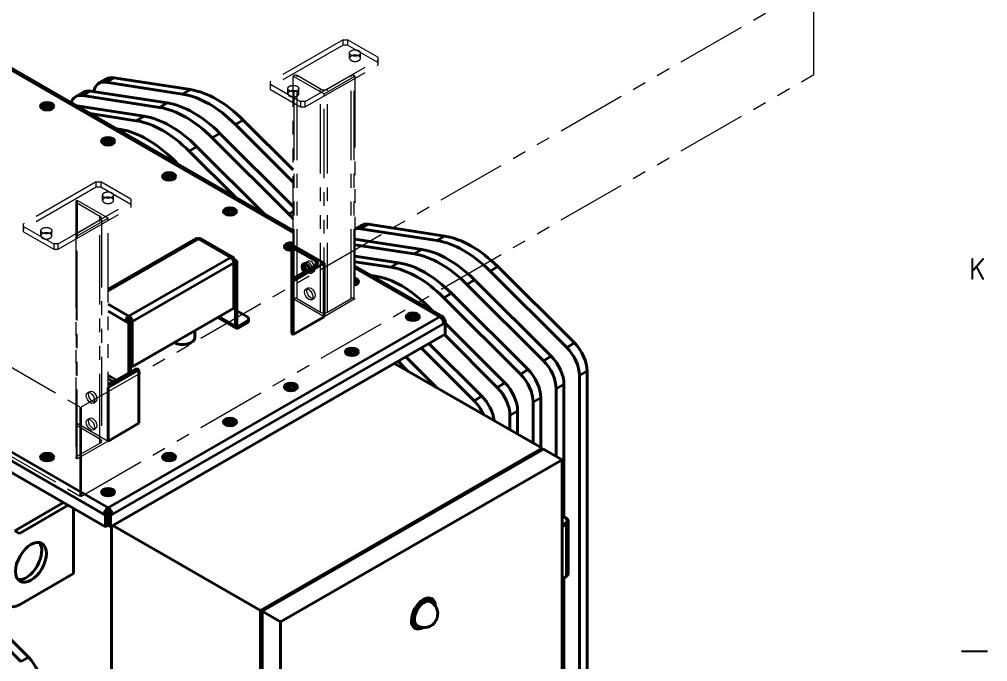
# Model space of a CAD drawing. Header units: millimetres. Extents: x 0 to 5945, y 0 to 4205.
# Drawn here: x 5413.3 to 5857, y 3499.3 to 3793.8 of the extents above; entities that cross this region are included whole.
import ezdxf

# ---------------------------------------------------------------- set-up
doc = ezdxf.new("R2010")
doc.units = ezdxf.units.MM
doc.header["$LTSCALE"] = 5
doc.linetypes.add('PHANTOM', pattern=[63.5, 31.75, -6.35, 6.35, -6.35, 6.35, -6.35])
doc.layers.get('0').update_dxf_attribs({"color": 3, "lineweight": 25})
for name, color, linetype, lineweight in [('가려진 것(ISO)', 2, 'Continuous', 18), ('가시적인 것(ISO)', 3, 'Continuous', 40), ('가시적인 좁은 것(ISO)', 3, 'Continuous', 35), ('경계(ISO)', 7, 'Continuous', 25), ('참조(ISO)', 6, 'Continuous', 35)]:
    doc.layers.add(name, color=color, linetype=linetype, lineweight=lineweight)
doc.styles.add('문자 텍스트_PSTEK_POSCO', font='isocp.shx')

# ---------------------------------------------------------------- blocks, each defined once
blk = doc.blocks.new('경계 Default Border')
at = {"layer": '경계(ISO)'}
blk.add_line((1169, 700.833), (1171.4, 700.833), dxfattribs=at)
at = {"layer": '경계(ISO)', "color": 2, "insert": (1169.719, 734.865), "char_height": 2, "attachment_point": 7, "style": '문자 텍스트_PSTEK_POSCO'}
blk.add_mtext('K', dxfattribs=at)

msp = doc.modelspace()

# ---------------------------------------------------------------- linework, layer by layer
at = {"layer": '가려진 것(ISO)', "color": 6, "linetype": 'Continuous', "lineweight": 18}
for p, q in [((5448.4869, 3716.7663), (5448.4869, 3719.219)), ((5450.6082, 3719.219), (5450.6082, 3716.7663)), ((5450.6082, 3716.7663), (5448.4869, 3716.7663)), ((5538.8198, 3673.8128), (5538.8198, 3690.1006)), ((5544.5185, 3682.2802), (5545.5792, 3682.891)), ((5547.2632, 3677.514), (5548.3239, 3678.1248)), ((5544.5185, 3670.017), (5545.5792, 3670.6278)), ((5538.8198, 3665.5742), (5539.1734, 3665.7778)), ((5552.9619, 3657.4303), (5538.8198, 3665.5742)), ((5540.5876, 3665.7778), (5551.371, 3659.5681)), ((5547.2632, 3665.2508), (5548.3239, 3665.8616)), ((5554.5529, 3659.5681), (5565.3363, 3665.7778)), ((5566.7505, 3665.7778), (5567.1041, 3665.5742)), ((5444.4629, 3622.6181), (5445.5236, 3623.2289)), ((5447.2076, 3617.8519), (5448.2683, 3618.4627)), ((5439.4713, 3608.3632), (5439.8249, 3608.5668)), ((5450.2547, 3601.3391), (5439.4713, 3607.5488)), ((5439.8249, 3608.5668), (5453.967, 3600.4229)), ((5444.4629, 3610.3549), (5445.5236, 3610.9657)), ((5447.2076, 3605.5887), (5448.2683, 3606.1995)), ((5439.4713, 3593.297), (5450.2547, 3599.5067))]:
    msp.add_line(p, q, dxfattribs=at)
for centre, major_axis, ratio, start_param, end_param in [((5546.9515, 3680.5079), (1.3723, -2.3831), 0.57809312, 4.96421607, 10.30346536), ((5545.8909, 3679.8971), (-1.3723, 2.3831), 0.57809312, 1.82262342, 6.67833998), ((5539.8805, 3665.3706), (1, 0), 0.5758617, 0.78539816, 2.35619449), ((5566.0434, 3665.3706), (1, 0), 0.5758617, 0.78539816, 2.35619449), ((5552.9619, 3660.4843), (2.25, 0), 0.5758617, 3.92699082, 5.49778714), ((5440.1784, 3607.956), (-1, 0), 0.5758617, 5.49778714, 7.06858347), ((5448.6637, 3600.4229), (2.25, 0), 0.5758617, 5.49778714, 7.06858347), ((5440.1784, 3592.8898), (-1, 0), 0.5758617, 5.49778714, 6.28318531)]:
    msp.add_ellipse(centre, major_axis=major_axis, ratio=ratio, start_param=start_param, end_param=end_param, dxfattribs=at)
for centre in [(5545.8909, 3667.6339), (5546.9515, 3668.2447), (5445.8353, 3620.235), (5446.8959, 3620.8458), (5445.8353, 3607.9718), (5446.8959, 3608.5826)]:
    msp.add_ellipse(centre, major_axis=(1.3723, -2.3831), ratio=0.57809312, dxfattribs=at)
at = {"layer": '가시적인 것(ISO)'}
for p, q in [((5538.8198, 3696.9549), (5392.7083, 3781.0949)), ((5456.5301, 3766.985), (5491.6551, 3761.5391)), ((5453.3152, 3766.4734), (5449.7797, 3764.4374)), ((5488.1195, 3759.5031), (5452.9945, 3764.9491)), ((5442.7086, 3760.3655), (5439.1731, 3758.3295)), ((5477.5129, 3753.3952), (5442.3879, 3758.8411)), ((5445.9235, 3760.8771), (5481.0485, 3755.4312)), ((5439.5684, 3754.11), (5470.4419, 3749.3232)), ((5466.9063, 3747.2873), (5445.7092, 3750.5737)), ((5538.8198, 3719.1485), (5512.304, 3745.5762)), ((5515.8396, 3747.6122), (5538.8198, 3724.7082)), ((5457.9908, 3743.5013), (5459.8353, 3743.2153)), ((5505.233, 3741.5043), (5538.8198, 3708.0289)), ((5536.8224, 3704.4599), (5501.6974, 3739.4683)), ((5512.2879, 3712.2336), (5491.0908, 3733.3603)), ((5494.6264, 3735.3963), (5525.4998, 3704.6254)), ((5484.0197, 3729.2884), (5485.8643, 3727.45)), ((5187.837, 3713.7434), (5452.8106, 3561.1552)), ((5569.9879, 3699.2861), (5567.1041, 3697.6255)), ((5604.7922, 3692.3158), (5569.6672, 3697.7618)), ((5573.2027, 3699.7977), (5608.3277, 3694.3518)), ((5494.3347, 3693.2842), (5453.967, 3670.038)), ((5511.1801, 3684.7331), (5496.3308, 3693.2842)), ((5567.1041, 3692.9909), (5597.7211, 3688.2439)), ((5538.1734, 3674.4236), (5538.1734, 3689.4898)), ((5538.8198, 3690.1006), (5538.4663, 3689.897)), ((5538.4663, 3689.0826), (5549.2496, 3682.8729)), ((5552.9619, 3681.9567), (5538.8198, 3690.1006)), ((5594.1856, 3686.2079), (5567.1041, 3690.4067)), ((5511.1839, 3683.5769), (5511.5962, 3683.8143)), ((5512.3033, 3682.5928), (5511.4083, 3683.1082)), ((5511.5962, 3683.8143), (5513.0104, 3683)), ((5513.0104, 3683), (5512.3033, 3682.5928)), ((5513.0104, 3653.5683), (5513.0104, 3683)), ((5567.1041, 3685.2384), (5587.1145, 3682.1359)), ((5583.579, 3680.1), (5567.1041, 3682.6543)), ((5511.5962, 3682.1856), (5511.5962, 3661.3381)), ((5512.3033, 3653.1611), (5512.3033, 3682.5928)), ((5549.2496, 3681.0405), (5538.4663, 3674.8308)), ((5538.8198, 3673.8128), (5552.9619, 3681.9567)), ((5552.9619, 3657.4303), (5552.9619, 3681.9567)), ((5607.2425, 3657.5529), (5567.1041, 3680.6671)), ((5664.1016, 3643.3806), (5628.9766, 3678.3889)), ((5632.5122, 3680.4249), (5667.6372, 3645.4165)), ((5538.1734, 3649.8972), (5538.1734, 3674.4236)), ((5538.4663, 3674.0164), (5538.8198, 3673.8128)), ((5538.8198, 3649.2864), (5538.8198, 3673.8128)), ((5574.6634, 3676.314), (5576.5079, 3676.028)), ((5621.9056, 3674.317), (5657.0306, 3639.3086)), ((5653.495, 3637.2726), (5618.37, 3672.281)), ((5642.8884, 3631.1647), (5607.7634, 3666.173)), ((5611.299, 3668.209), (5646.424, 3633.2007)), ((5511.5962, 3661.3381), (5464.9272, 3634.4632)), ((5600.6924, 3662.1011), (5602.5369, 3660.2627)), ((5463.7433, 3656.7653), (5462.9587, 3656.3135)), ((5463.5129, 3656.9426), (5463.5129, 3657.7601)), ((5504.2603, 3657.1136), (5512.7195, 3652.2423)), ((5518.3137, 3657.0263), (5513.0104, 3660.0802)), ((5518.3137, 3657.0263), (5518.3137, 3655.8047)), ((5552.9619, 3657.4303), (5538.8198, 3649.2864)), ((5607.7627, 3656.4044), (5607.2474, 3656.1077)), ((5607.514, 3655.557), (5608.3741, 3656.0523)), ((5607.7627, 3656.4044), (5608.3741, 3656.0523)), ((5608.3741, 3656.0523), (5608.3741, 3654.7205)), ((5462.8058, 3655.7178), (5462.0987, 3655.3106)), ((5463.5129, 3654.4963), (5462.0987, 3655.3106)), ((5462.8058, 3655.7178), (5464.22, 3654.9034)), ((5464.22, 3654.9034), (5463.5129, 3654.4963)), ((5463.5129, 3654.4963), (5463.5129, 3631.668)), ((5464.22, 3654.9034), (5464.22, 3655.7178)), ((5464.22, 3632.0752), (5464.22, 3654.9034)), ((5464.9272, 3634.4632), (5464.9272, 3655.3106)), ((5518.3137, 3655.8047), (5513.7175, 3653.1579)), ((5513.7175, 3652.3404), (5518.3137, 3654.9871)), ((5518.3137, 3655.8047), (5518.3137, 3654.9871)), ((5607.6545, 3655.1349), (5608.3741, 3654.7205)), ((5608.3741, 3654.7205), (5607.7627, 3654.3684)), ((5608.3741, 3654.7205), (5608.3741, 3649.4065)), ((5608.3741, 3654.4448), (5635.8174, 3627.0927)), ((5608.3741, 3649.4065), (5455.1234, 3561.1552)), ((5493.7617, 3647.8612), (5493.7617, 3651.0679)), ((5538.8198, 3649.2864), (5538.4663, 3649.49)), ((5632.2818, 3625.0568), (5608.0426, 3649.2155)), ((5621.6752, 3618.9488), (5597.436, 3643.1076)), ((5600.9715, 3645.1436), (5625.2108, 3620.9848)), ((5590.3649, 3639.0356), (5604.5043, 3624.9432)), ((5464.22, 3634.8704), (5464.9272, 3634.4632)), ((5585.1986, 3636.0606), (5652.8408, 3597.1081)), ((5591.2925, 3632.5514), (5586.8294, 3636.9997)), ((5453.967, 3624.9493), (5468.1091, 3633.0932)), ((5466.3414, 3633.2968), (5455.558, 3627.0871)), ((5468.1091, 3633.0932), (5467.7556, 3633.2968)), ((5468.1091, 3608.5668), (5468.1091, 3633.0932)), ((5669.9174, 3234.4764), (5669.9174, 3630.4285)), ((5673.4529, 3632.4644), (5673.4529, 3236.5124)), ((5662.8463, 3626.3565), (5662.8463, 3565.7349)), ((5453.967, 3600.4229), (5453.967, 3624.9493)), ((5659.3108, 3593.3822), (5659.3108, 3624.3205)), ((5648.7042, 3599.4902), (5648.7042, 3618.2126)), ((5652.2397, 3620.2486), (5652.2397, 3597.4542)), ((5638.0976, 3605.5981), (5638.0976, 3612.1046)), ((5641.6331, 3614.1406), (5641.6331, 3603.5621)), ((5468.1091, 3608.5668), (5453.967, 3600.4229)), ((5652.8408, 3597.1081), (5523.7938, 3522.7948)), ((5653.5479, 3596.7009), (5524.5009, 3522.3877)), ((5652.8408, 3596.2937), (5652.8408, 3597.1081)), ((5662.0332, 3591.8145), (5653.5479, 3596.7009)), ((5532.9862, 3517.5013), (5662.0332, 3591.8145)), ((5662.0332, 3494.7441), (5662.0332, 3591.8145)), ((5433.5744, 3572.2327), (5411.187, 3559.3407)), ((5435.6957, 3571.0111), (5413.3084, 3558.1191)), ((5438.0571, 3569.6512), (5438.0571, 3539.669)), ((5452.1992, 3566.8214), (5453.3306, 3567.4729)), ((5453.942, 3567.1208), (5453.3306, 3567.4729)), ((5454.5283, 3567.4296), (5453.4803, 3568.0331)), ((5453.967, 3568.5751), (5453.967, 3569.8832)), ((5454.6034, 3567.4729), (5453.992, 3567.1208)), ((5455.7348, 3566.8214), (5454.6034, 3567.4729)), ((5452.8106, 3566.4693), (5452.1992, 3566.8214)), ((5453.942, 3567.1208), (5452.8106, 3566.4693)), ((5452.8106, 3566.4693), (5452.8106, 3561.1552)), ((5453.942, 3561.8067), (5453.942, 3567.1208)), ((5453.942, 3565.3146), (5453.992, 3565.2858)), ((5453.992, 3561.8067), (5453.992, 3567.1208)), ((5453.992, 3567.1208), (5455.1234, 3566.4693)), ((5455.7348, 3566.8214), (5455.1234, 3566.4693)), ((5455.1234, 3566.4693), (5455.1234, 3561.1552)), ((5663.6969, 3565.2451), (5662.0332, 3566.2032)), ((5664.8261, 3539.8813), (5664.8261, 3563.5902)), ((5452.8106, 3561.1552), (5453.942, 3561.8067)), ((5455.1234, 3561.1552), (5453.992, 3561.8067)), ((5455.558, 3561.4055), (5455.558, 3284.1232)), ((5456.1516, 3561.7474), (5523.7938, 3522.7948)), ((5382.3378, 3536.3591), (5417.4628, 3501.3507)), ((5438.0571, 3539.669), (5413.3084, 3525.4172)), ((5662.0332, 3537.2684), (5663.6969, 3538.2265)), ((5662.8463, 3537.7367), (5662.8463, 3494.2748)), ((5413.9273, 3499.3147), (5378.8023, 3534.3231)), ((5602.9816, 3527.6543), (5602.2181, 3528.4763)), ((5601.6893, 3526.7614), (5601.9014, 3526.6392)), ((5523.7938, 3522.7948), (5523.7938, 3244.8288)), ((5524.5009, 3244.4216), (5524.5009, 3522.3877)), ((5524.5009, 3522.3877), (5532.9862, 3517.5013)), ((5532.9862, 3239.5353), (5532.9862, 3517.5013)), ((5595.3277, 3514.3632), (5594.2336, 3514.611)), ((5595.4514, 3515.9291), (5595.6635, 3515.8069))]:
    msp.add_line(p, q, dxfattribs=at)
at = {"layer": '가시적인 것(ISO)', "color": 6, "linetype": 'Continuous', "lineweight": 18}
for p, q in [((5528.39, 3764.0105), (5528.39, 3765.2321)), ((5528.39, 3761.5579), (5528.39, 3764.0105)), ((5448.4869, 3719.219), (5450.6082, 3719.219)), ((5567.1041, 3665.5742), (5552.9619, 3657.4303)), ((5453.967, 3600.4229), (5439.8249, 3592.279)), ((5439.8249, 3592.279), (5439.4713, 3592.4826))]:
    msp.add_line(p, q, dxfattribs=at)
at = {"layer": '가시적인 것(ISO)'}
msp.add_arc((5598.7825, 3521.2231), 6.25, 240.064008, 60.064008, dxfattribs=at)
for centre, major_axis, ratio, start_param, end_param in [((5459.5531, 3755.6411), (-6.2379, 10.8323), 0.57809312, 5.8487867, 6.28318531), ((5456.0176, 3753.6052), (-6.2379, 10.8323), 0.57809312, 5.8487867, 6.86714547), ((5445.411, 3747.4972), (-6.2379, 10.8323), 0.57809312, 5.8487867, 6.74705238), ((5448.9465, 3749.5332), (-6.2379, 10.8323), 0.57809312, 5.8487867, 6.28318531), ((5500.2118, 3714.1275), (-24.9516, 43.3292), 0.57809312, 5.150655, 5.8487867), ((5503.7473, 3716.1635), (24.9516, -43.3292), 0.57809312, 2.00906235, 2.70719405), ((5426.0363, 3752.6276), (3, 0), 0.5758617, 0.38826696, 2.7533257), ((5424.2685, 3753.6456), (3, 0), 0.5758617, 5.30135424, 6.63880804), ((5493.1407, 3710.0556), (24.9516, -43.3292), 0.57809312, 2.00906235, 2.70719405), ((5424.2685, 3751.6017), (-3, 0), 0.5758617, 3.77455889, 5.04334361), ((5482.5341, 3703.9476), (24.9516, -43.3292), 0.57809312, 2.00906235, 2.70719405), ((5489.6052, 3708.0196), (-24.9516, 43.3292), 0.57809312, 5.150655, 5.8487867), ((5478.9986, 3701.9116), (-24.9516, 43.3292), 0.57809312, 5.150655, 5.8487867), ((5471.9275, 3697.8397), (24.9516, -43.3292), 0.57809312, 2.00906235, 2.70719405), ((5453.967, 3736.5434), (3, 0), 0.5758617, 0.38826696, 2.7533257), ((5452.1992, 3735.5175), (-3, 0), 0.5758617, 3.77455889, 5.04334361), ((5452.1992, 3737.5614), (3, 0), 0.5758617, 5.30135424, 6.63880804), ((5481.8977, 3720.4591), (3, 0), 0.5758617, 0.38826696, 2.7533257), ((5480.1299, 3719.4333), (-3, 0), 0.5758617, 3.77455889, 5.04334361), ((5480.1299, 3721.4771), (3, 0), 0.5758617, 5.30135424, 6.63880804), ((5509.8284, 3704.3749), (3, 0), 0.5758617, 0.38826696, 2.7533257), ((5508.0607, 3703.349), (-3, 0), 0.5758617, 3.77455889, 5.04334361), ((5508.0607, 3705.3929), (3, 0), 0.5758617, 5.30135424, 6.63880804), ((5533.7994, 3696.5978), (-6.2379, 10.8323), 0.57809312, 4.89564709, 5.150655), ((5572.6902, 3686.4179), (-6.2379, 10.8323), 0.57809312, 5.8487867, 6.18385211), ((5576.2258, 3688.4538), (-6.2379, 10.8323), 0.57809312, 5.8487867, 6.28318531), ((5495.3327, 3691.5511), (-0.9981, 1.7332), 0.57809312, 5.49972085, 6.28318531), ((5495.3327, 3691.5511), (0.9981, 1.7332), 0.57809312, 0, 0.78346445), ((5616.8844, 3646.9402), (-24.9516, 43.3292), 0.57809312, 5.150655, 5.8487867), ((5620.4199, 3648.9762), (24.9516, -43.3292), 0.57809312, 2.00906235, 2.70719405), ((5537.7592, 3689.5988), (-3, 0), 0.5758617, 4.35102186, 7.99249532), ((5537.7592, 3688.2907), (-3, 0), 0.5758617, 4.44001663, 5.89491835), ((5535.9914, 3687.2648), (-3, 0), 0.5758617, 3.8979702, 5.04334361), ((5535.9914, 3689.3087), (-3, 0), 0.5758617, 2.15976159, 2.38521511), ((5539.1734, 3689.4898), (-1, 0), 0.5758617, 5.49778714, 7.06858347), ((5609.8133, 3642.8683), (24.9516, -43.3292), 0.57809312, 2.00906235, 2.70719405), ((5510.182, 3683), (0.9981, 1.7332), 0.57809312, 5.49585344, 7.06664976), ((5510.182, 3683), (0.9981, -1.7332), 0.57809312, 0.78733187, 2.3581282), ((5547.6586, 3681.9567), (2.25, 0), 0.5758617, 5.49778714, 7.06858347), ((5606.2778, 3640.8323), (-24.9516, 43.3292), 0.57809312, 5.150655, 5.8487867), ((5544.8302, 3679.2863), (-1.3723, 2.3831), 0.57809312, 4.46056189, 8.10580873), ((5545.8909, 3679.8971), (1.3723, -2.3831), 0.57809312, 3.53674732, 4.96421607), ((5595.6712, 3634.7244), (-24.9516, 43.3292), 0.57809312, 5.150655, 5.8487867), ((5599.2067, 3636.7603), (24.9516, -43.3292), 0.57809312, 2.00906235, 2.70719405), ((5539.1734, 3674.4236), (-1, 0), 0.5758617, 5.49778714, 7.06858347), ((5565.6899, 3673.5145), (3, 0), 0.5758617, 5.20327166, 7.36309896), ((5588.6001, 3630.6524), (24.9516, -43.3292), 0.57809312, 2.00906235, 2.70719405), ((5565.6899, 3672.2065), (3, 0), 0.5758617, 0.38826696, 1.07991365), ((5463.5129, 3656.125), (0.9981, 1.7332), 0.57809312, 0.78346445, 2.35426078), ((5463.5129, 3656.125), (-0.499, -0.8666), 0.57809312, 3.92505711, 5.49585344), ((5462.9826, 3655.1733), (-0.499, 0.8666), 0.57809312, 4.50113835, 5.64705376), ((5463.5129, 3656.125), (-0.9981, 1.7332), 0.57809312, 3.92892453, 5.49972085), ((5463.5129, 3656.125), (-0.499, 0.8666), 0.57809312, 3.92892453, 5.49972085), ((5466.5181, 3657.2093), (2.3704, -4.1163), 0.57809312, 4.47348984, 4.50027567), ((5593.6206, 3656.1222), (3, 0), 0.5758617, 0.38826696, 2.7533257), ((5591.8528, 3655.0963), (-3, 0), 0.5758617, 3.77455889, 5.04334361), ((5591.8528, 3657.1402), (3, 0), 0.5758617, 5.30135424, 6.63880804), ((5462.9826, 3655.1733), (-0.3743, 0.6499), 0.57809312, 4.73560261, 5.76434263), ((5513.7175, 3653.9754), (-0.9981, -1.7332), 0.57809312, 5.49585344, 7.06664976), ((5513.7175, 3653.9754), (-0.499, -0.8666), 0.57809312, 5.49585344, 7.06664976), ((5488.2617, 3647.8612), (5.5, 0), 0.5758617, 3.91818408, 6.28318531), ((5539.1734, 3649.8972), (-1, 0), 0.5758617, 0, 0.78539816), ((5661.0786, 3635.5184), (-6.2379, 10.8323), 0.57809312, 3.92892453, 5.150655), ((5664.6141, 3637.5544), (6.2379, -10.8323), 0.57809312, 0.78733187, 2.00906235), ((5565.6899, 3640.038), (3, 0), 0.5758617, 0.38826696, 2.7533257), ((5563.9221, 3639.0121), (-3, 0), 0.5758617, 3.77455889, 5.04334361), ((5563.9221, 3641.056), (3, 0), 0.5758617, 5.30135424, 6.63880804), ((5654.0075, 3631.4464), (6.2379, -10.8323), 0.57809312, 0.78733187, 2.00906235), ((5650.472, 3629.4105), (-6.2379, 10.8323), 0.57809312, 3.92892453, 5.150655), ((5467.0485, 3632.8896), (-1, 0), 0.5758617, 3.92699082, 5.49778714), ((5639.8654, 3623.3025), (-6.2379, 10.8323), 0.57809312, 3.92892453, 5.150655), ((5643.4009, 3625.3385), (6.2379, -10.8323), 0.57809312, 0.78733187, 2.00906235), ((5453.967, 3628.0033), (-2.25, 0), 0.5758617, 1.57079633, 2.35619449), ((5537.7592, 3623.9538), (3, 0), 0.5758617, 0.38826696, 2.7533257), ((5535.9914, 3624.9718), (3, 0), 0.5758617, 5.30135424, 6.63880804), ((5629.2588, 3617.1946), (-6.2379, 10.8323), 0.57809312, 3.92892453, 5.150655), ((5632.7943, 3619.2306), (6.2379, -10.8323), 0.57809312, 0.78733187, 2.00906235), ((5535.9914, 3622.9279), (-3, 0), 0.5758617, 3.77455889, 5.04334361), ((5622.1877, 3613.1226), (6.2379, -10.8323), 0.57809312, 0.94824773, 2.00906235), ((5618.6522, 3611.0867), (-6.2379, 10.8323), 0.57809312, 4.5217159, 5.150655), ((5509.8284, 3607.8695), (3, 0), 0.5758617, 0.38826696, 2.7533257), ((5508.0607, 3606.8437), (-3, 0), 0.5758617, 3.77455889, 5.04334361), ((5508.0607, 3608.8875), (3, 0), 0.5758617, 5.30135424, 6.63880804), ((5426.0363, 3591.7853), (3, 0), 0.5758617, 0.38826696, 2.7533257), ((5424.2685, 3590.7594), (-3, 0), 0.5758617, 3.77455889, 5.04334361), ((5424.2685, 3592.8033), (3, 0), 0.5758617, 5.30135424, 6.63880804), ((5481.8977, 3591.7853), (3, 0), 0.5758617, 0.38826696, 2.7533257), ((5480.1299, 3590.7594), (-3, 0), 0.5758617, 3.77455889, 5.04334361), ((5480.1299, 3592.8033), (3, 0), 0.5758617, 5.30135424, 6.63880804), ((5453.967, 3575.7011), (3, 0), 0.5758617, 0.38826696, 2.7533257), ((5452.1992, 3574.6752), (-3, 0), 0.5758617, 3.77455889, 5.04334361), ((5452.1992, 3576.7191), (3, 0), 0.5758617, 5.30135424, 6.63880804), ((5416.4903, 3546.0437), (-4.9903, -8.6658), 0.57809312, 0.21333761, 2.92825504), ((5413.3084, 3533.5927), (-4.9903, -8.6658), 0.57809312, 5.49585344, 7.06664976), ((5598.4681, 3521.4041), (3.8875, 6.7508), 0.57809312, 5.51551356, 10.1924497), ((5598.5703, 3521.3452), (3.7926, 6.586), 0.57809312, 5.54764988, 10.16031338), ((5598.5703, 3521.3452), (3.119, 5.4161), 0.57809312, 0, 3.14159265), ((5414.4397, 3493.4885), (6.2379, -10.8323), 0.57809312, 0.78733187, 2.00906235)]:
    msp.add_ellipse(centre, major_axis=major_axis, ratio=ratio, start_param=start_param, end_param=end_param, dxfattribs=at)
for centre, major_axis, ratio in [((5426.0363, 3753.9357), (3, 0), 0.5758617), ((5453.967, 3737.8515), (3, 0), 0.5758617), ((5481.8977, 3721.7672), (3, 0), 0.5758617), ((5509.8284, 3705.683), (3, 0), 0.5758617), ((5593.6206, 3657.4303), (3, 0), 0.5758617), ((5565.6899, 3641.3461), (3, 0), 0.5758617), ((5537.7592, 3625.2618), (3, 0), 0.5758617), ((5509.8284, 3609.1776), (3, 0), 0.5758617), ((5426.0363, 3593.0934), (3, 0), 0.5758617), ((5481.8977, 3593.0934), (3, 0), 0.5758617), ((5453.967, 3577.0091), (3, 0), 0.5758617), ((5418.6117, 3544.8221), (4.9903, 8.6658), 0.57809312)]:
    msp.add_ellipse(centre, major_axis=major_axis, ratio=ratio, dxfattribs=at)
at = {"layer": '가시적인 것(ISO)', "color": 6, "linetype": 'Continuous', "lineweight": 18}
for centre, major_axis, ratio, start_param, end_param in [((5545.8909, 3679.8971), (-1.3723, 2.3831), 0.57809312, 0.39515467, 1.82262342), ((5546.9515, 3680.5079), (1.3723, -2.3831), 0.57809312, 4.02028005, 4.96421607), ((5440.1784, 3592.8898), (-1, 0), 0.5758617, 0, 0.78539816)]:
    msp.add_ellipse(centre, major_axis=major_axis, ratio=ratio, start_param=start_param, end_param=end_param, dxfattribs=at)
at = {"layer": '가시적인 것(ISO)'}
for points in [[(5462.8153, 3655.7124), (5462.8498, 3655.8609), (5462.8771, 3656.0146), (5462.8974, 3656.1728)], [(5607.6442, 3655.1725), (5607.7223, 3654.8935), (5607.7627, 3654.6193), (5607.7627, 3654.3684)], [(5452.3178, 3567.6254), (5452.2396, 3567.3464), (5452.1992, 3567.0723), (5452.1992, 3566.8214)], [(5455.6162, 3567.6254), (5455.6944, 3567.3464), (5455.7348, 3567.0723), (5455.7348, 3566.8214)]]:
    msp.add_open_spline(points, degree=3, dxfattribs=at)
for points, knots in [([(5605.995, 3657.4303), (5606.5272, 3657.7368), (5607.0538, 3657.7447), (5607.3833, 3657.4512), (5607.6268, 3657.2342), (5607.7627, 3656.8592), (5607.7627, 3656.4044)], [0, 0, 0, 0, 0.57504459, 0.57504459, 0.57504459, 1, 1, 1, 1]), ([(5605.995, 3657.4303), (5606.5272, 3657.1238), (5607.0538, 3656.5252), (5607.3833, 3655.8522), (5607.4924, 3655.6292), (5607.5807, 3655.3992), (5607.6442, 3655.1725)], [0, 0, 0, 0, 0.575044589, 0.575044589, 0.575044589, 0.76555338, 0.76555338, 0.76555338, 0.76555338]), ([(5453.967, 3569.8832), (5453.4347, 3569.5767), (5452.9082, 3568.9781), (5452.5787, 3568.3051), (5452.4695, 3568.0821), (5452.3812, 3567.8521), (5452.3178, 3567.6254)], [0, 0, 0, 0, 0.575044589, 0.575044589, 0.575044589, 0.76555338, 0.76555338, 0.76555338, 0.76555338]), ([(5453.3306, 3567.4729), (5453.3306, 3567.7589), (5453.489, 3568.1279), (5453.7164, 3568.3714), (5453.7953, 3568.456), (5453.8812, 3568.5257), (5453.967, 3568.5751)], [-1, -1, -1, -1, -0.25762063, -0.25762063, -0.25762063, 0, 0, 0, 0]), ([(5453.967, 3569.8832), (5454.4993, 3569.5767), (5455.0258, 3568.9781), (5455.3553, 3568.3051), (5455.4645, 3568.0821), (5455.5528, 3567.8521), (5455.6162, 3567.6254)], [0, 0, 0, 0, 0.575044589, 0.575044589, 0.575044589, 0.76555338, 0.76555338, 0.76555338, 0.76555338]), ([(5454.6034, 3567.4729), (5454.6034, 3567.7589), (5454.445, 3568.1279), (5454.2176, 3568.3714), (5454.1386, 3568.456), (5454.0528, 3568.5257), (5453.967, 3568.5751)], [-1, -1, -1, -1, -0.25762063, -0.25762063, -0.25762063, 0, 0, 0, 0]), ([(5663.6969, 3565.2451), (5663.8276, 3565.1698), (5663.9504, 3565.0873), (5664.177, 3564.9077), (5664.2809, 3564.8105), (5664.4661, 3564.6012), (5664.5474, 3564.489), (5664.682, 3564.2505), (5664.7352, 3564.1242), (5664.8073, 3563.8619), (5664.8261, 3563.7261), (5664.8261, 3563.5902)], [1.570796327, 1.570796327, 1.570796327, 1.570796327, 1.727875959, 1.727875959, 1.884955592, 1.884955592, 2.042035225, 2.042035225, 2.199114858, 2.199114858, 2.35619449, 2.35619449, 2.35619449, 2.35619449]), ([(5663.6969, 3538.2265), (5663.8276, 3538.3017), (5663.9504, 3538.3842), (5664.177, 3538.5639), (5664.2809, 3538.6611), (5664.4661, 3538.8704), (5664.5474, 3538.9826), (5664.682, 3539.221), (5664.7352, 3539.3474), (5664.8073, 3539.6096), (5664.8261, 3539.7454), (5664.8261, 3539.8813)], [3.141592654, 3.141592654, 3.141592654, 3.141592654, 3.298672286, 3.298672286, 3.455751919, 3.455751919, 3.612831552, 3.612831552, 3.769911184, 3.769911184, 3.926990817, 3.926990817, 3.926990817, 3.926990817])]:
    msp.add_open_spline(points, degree=3, knots=knots, dxfattribs=at)
at = {"layer": '가시적인 좁은 것(ISO)'}
for p, q in [((5538.8198, 3696.1139), (5393.8119, 3779.6184)), ((5452.9945, 3764.9491), (5456.5301, 3766.985)), ((5442.3879, 3758.8411), (5445.9235, 3760.8771)), ((5488.1195, 3759.5031), (5491.6551, 3761.5391)), ((5477.5129, 3753.3952), (5481.0485, 3755.4312)), ((5466.9063, 3747.2873), (5470.4419, 3749.3232)), ((5512.304, 3745.5762), (5515.8396, 3747.6122)), ((5459.1613, 3742.8272), (5459.8353, 3743.2153)), ((5501.6974, 3739.4683), (5505.233, 3741.5043)), ((5491.0908, 3733.3603), (5494.6264, 3735.3963)), ((5483.3458, 3728.9003), (5484.0197, 3729.2884)), ((5452.1992, 3566.8214), (5188.4484, 3718.7054)), ((5190.2162, 3721.7672), (5453.967, 3569.8832)), ((5536.8224, 3704.4599), (5538.8198, 3705.6102)), ((5569.6672, 3697.7618), (5573.2027, 3699.7977)), ((5495.3327, 3693.1862), (5453.967, 3669.3652)), ((5510.182, 3684.635), (5495.3327, 3693.1862)), ((5604.7922, 3692.3158), (5608.3277, 3694.3518)), ((5538.4663, 3674.8308), (5538.4663, 3689.0826)), ((5594.1856, 3686.2079), (5597.7211, 3688.2439)), ((5463.5129, 3657.7601), (5510.182, 3684.635)), ((5549.2496, 3681.0405), (5549.2496, 3682.8729)), ((5511.5962, 3682.1856), (5464.9272, 3655.3106)), ((5605.995, 3657.4303), (5567.1041, 3679.8261)), ((5583.579, 3680.1), (5587.1145, 3682.1359)), ((5628.9766, 3678.3889), (5632.5122, 3680.4249)), ((5538.4663, 3649.49), (5538.4663, 3674.0164)), ((5575.8339, 3675.6399), (5576.5079, 3676.028)), ((5618.37, 3672.281), (5621.9056, 3674.317)), ((5607.7634, 3666.173), (5611.299, 3668.209)), ((5453.967, 3663.2573), (5463.5129, 3657.7601)), ((5600.0184, 3661.713), (5600.6924, 3662.1011)), ((5462.0987, 3655.3106), (5453.967, 3659.9934)), ((5453.967, 3569.8832), (5605.995, 3657.4303)), ((5504.8499, 3657.4532), (5512.3033, 3653.1611)), ((5607.7627, 3654.3684), (5455.7348, 3566.8214)), ((5464.9272, 3655.3106), (5464.22, 3655.7178)), ((5512.3033, 3653.1611), (5513.0104, 3653.5683)), ((5513.0104, 3653.5651), (5513.7175, 3653.1579)), ((5513.7175, 3653.1579), (5513.7175, 3652.3404)), ((5664.1016, 3643.3806), (5667.6372, 3645.4165)), ((5653.495, 3637.2726), (5657.0306, 3639.3086)), ((5453.967, 3630.5617), (5457.7794, 3628.3663)), ((5642.8884, 3631.1647), (5646.424, 3633.2007)), ((5669.9174, 3630.4285), (5673.4529, 3632.4644)), ((5456.3624, 3627.5503), (5453.967, 3628.9298)), ((5632.2818, 3625.0568), (5635.8174, 3627.0927)), ((5659.3108, 3624.3205), (5662.8463, 3626.3565)), ((5621.6752, 3618.9488), (5625.2108, 3620.9848)), ((5648.7042, 3618.2126), (5652.2397, 3620.2486)), ((5638.0976, 3612.1046), (5641.6331, 3614.1406)), ((5453.967, 3568.5751), (5452.3178, 3567.6254)), ((5455.6162, 3567.6254), (5453.967, 3568.5751)), ((5662.0332, 3566.035), (5663.4474, 3565.2206)), ((5413.3084, 3558.1191), (5411.187, 3559.3407)), ((5662.0332, 3561.963), (5663.4474, 3562.7774)), ((5663.8009, 3562.165), (5662.0332, 3561.147)), ((5663.8009, 3562.165), (5663.8009, 3538.4562)), ((5662.0332, 3537.4382), (5663.8009, 3538.4562)), ((5417.4628, 3501.3507), (5413.9273, 3499.3147))]:
    msp.add_line(p, q, dxfattribs=at)
for centre, major_axis, ratio, start_param, end_param in [((5663.4474, 3564.8118), (0.2495, 0.4333), 0.57809312, 0, 0.78346445), ((5661.3261, 3563.999), (3, 0), 0.5758617, 5.49778714, 7.06858347), ((5661.3261, 3563.5902), (3.5, 0), 0.5758617, 5.49778714, 6.28318531), ((5663.4474, 3562.3686), (0.2495, -0.4333), 0.57809312, 0.78733187, 2.3581282), ((5663.4474, 3538.6598), (0.2495, -0.4333), 0.57809312, 0, 0.78733187), ((5661.3261, 3539.8813), (3.5, 0), 0.5758617, 5.49778714, 6.28318531), ((5598.7825, 3521.2231), (3.119, 5.4161), 0.57809312, 0, 3.14159265)]:
    msp.add_ellipse(centre, major_axis=major_axis, ratio=ratio, start_param=start_param, end_param=end_param, dxfattribs=at)
at = {"layer": '참조(ISO)', "color": 6, "linetype": 'PHANTOM', "lineweight": 0, "ltscale": 0.2}
for p, q in [((5017.2225, 3860.2226), (5441.4866, 3615.9052)), ((5017.2225, 3819.3453), (5441.4866, 3575.0278)), ((5441.4866, 3615.9052), (5777.3623, 3809.3231)), ((5777.3623, 3768.4458), (5777.3623, 3809.3231)), ((5561.624, 3784.3703), (5528.39, 3765.2321)), ((5561.624, 3781.9177), (5528.39, 3762.7795)), ((5561.624, 3784.3703), (5563.7453, 3784.3703)), ((5561.624, 3781.9177), (5561.624, 3784.3703)), ((5563.7453, 3781.9177), (5561.624, 3781.9177)), ((5563.7453, 3784.3703), (5563.7453, 3781.9177)), ((5577.5339, 3776.43), (5563.7453, 3784.3703)), ((5577.5339, 3773.9773), (5563.7453, 3781.9177)), ((5564.6041, 3775.9115), (5564.6041, 3778.3642)), ((5569.6041, 3775.9115), (5569.6041, 3778.3642)), ((5577.5339, 3776.43), (5577.5339, 3775.2084)), ((5544.2999, 3756.0702), (5577.5339, 3775.2084)), ((5544.2999, 3753.6176), (5577.5339, 3772.7558)), ((5577.5339, 3775.2084), (5577.5339, 3772.7558)), ((5441.4866, 3575.0278), (5777.3623, 3768.4458)), ((5539.1734, 3767.9712), (5538.8198, 3767.7676)), ((5538.8198, 3767.7676), (5552.9619, 3759.6237)), ((5538.8198, 3761.0633), (5538.8198, 3767.7676)), ((5539.1734, 3665.7778), (5539.1734, 3767.9712)), ((5551.371, 3761.7615), (5540.5876, 3767.9712)), ((5540.5876, 3665.7778), (5540.5876, 3767.9712)), ((5552.9619, 3759.6237), (5567.1041, 3767.7676)), ((5565.3363, 3767.9712), (5554.5529, 3761.7615)), ((5565.3363, 3665.7778), (5565.3363, 3767.9712)), ((5567.1041, 3767.7676), (5566.7505, 3767.9712)), ((5566.7505, 3665.7778), (5566.7505, 3767.9712)), ((5567.1041, 3767.7676), (5567.1041, 3766.7496)), ((5528.39, 3764.0105), (5542.1786, 3756.0702)), ((5567.1041, 3766.7496), (5567.1041, 3665.5742)), ((5528.39, 3761.5579), (5542.1786, 3753.6176)), ((5536.3198, 3759.6237), (5536.3198, 3762.0763)), ((5538.8198, 3760.6367), (5538.8198, 3761.0633)), ((5538.8198, 3755.5517), (5538.8198, 3760.6367)), ((5541.3198, 3759.6237), (5541.3198, 3762.0763)), ((5551.371, 3659.5681), (5551.371, 3761.7615)), ((5552.9619, 3758.6057), (5552.9619, 3759.6237)), ((5552.9619, 3657.4303), (5552.9619, 3758.6057)), ((5554.5529, 3659.5681), (5554.5529, 3761.7615)), ((5538.8198, 3690.1006), (5538.8198, 3755.5517)), ((5542.1786, 3756.0702), (5542.1786, 3753.6176)), ((5544.2999, 3756.0702), (5542.1786, 3756.0702)), ((5544.2999, 3753.6176), (5544.2999, 3756.0702)), ((5542.1786, 3753.6176), (5544.2999, 3753.6176)), ((5448.4869, 3719.219), (5415.2529, 3700.0808)), ((5464.3968, 3711.2787), (5450.6082, 3719.219)), ((5448.4869, 3716.7663), (5415.2529, 3697.6281)), ((5464.3968, 3708.826), (5450.6082, 3716.7663)), ((5431.1628, 3690.9189), (5464.3968, 3710.0571)), ((5439.1784, 3710.1494), (5439.1784, 3695.0832)), ((5439.8249, 3710.7602), (5439.4713, 3710.5566)), ((5439.4713, 3709.7422), (5439.4713, 3710.5566)), ((5439.4713, 3709.7422), (5450.2547, 3703.5325)), ((5439.4713, 3695.4904), (5439.4713, 3709.7422)), ((5453.967, 3702.6163), (5439.8249, 3710.7602)), ((5439.8249, 3710.7602), (5439.8249, 3694.4724)), ((5451.467, 3710.7602), (5451.467, 3713.2128)), ((5456.467, 3710.7602), (5456.467, 3713.2128)), ((5464.3968, 3711.2787), (5464.3968, 3710.0571)), ((5464.3968, 3710.0571), (5464.3968, 3707.6044)), ((5431.1628, 3688.4662), (5464.3968, 3707.6044)), ((5450.2547, 3701.7001), (5439.4713, 3695.4904)), ((5439.8249, 3694.4724), (5453.967, 3702.6163)), ((5450.2547, 3701.7001), (5450.2547, 3703.5325)), ((5450.2547, 3599.5067), (5450.2547, 3701.7001)), ((5450.9137, 3702.6163), (5450.9137, 3600.4229)), ((5453.967, 3701.5983), (5453.967, 3702.6163)), ((5453.967, 3600.4229), (5453.967, 3701.5983)), ((5415.2529, 3698.8592), (5415.2529, 3700.0808)), ((5415.2529, 3696.4066), (5415.2529, 3698.8592)), ((5415.2529, 3698.8592), (5429.0415, 3690.9189)), ((5415.2529, 3696.4066), (5429.0415, 3688.4662)), ((5423.1827, 3694.4724), (5423.1827, 3696.925)), ((5428.1827, 3694.4724), (5428.1827, 3696.925)), ((5439.1784, 3695.0832), (5439.1784, 3693.0821)), ((5439.1784, 3693.0821), (5439.1784, 3592.8898)), ((5439.4713, 3694.676), (5439.4713, 3695.4904)), ((5439.4713, 3694.676), (5439.8249, 3694.4724)), ((5439.4713, 3693.2508), (5439.4713, 3694.676)), ((5439.4713, 3592.4826), (5439.4713, 3693.2508)), ((5439.8249, 3693.4544), (5439.8249, 3694.4724)), ((5439.8249, 3592.279), (5439.8249, 3693.4544)), ((5429.0415, 3690.9189), (5429.0415, 3688.4662)), ((5431.1628, 3690.9189), (5429.0415, 3690.9189)), ((5429.0415, 3688.4662), (5431.1628, 3688.4662)), ((5431.1628, 3688.4662), (5431.1628, 3690.9189))]:
    msp.add_line(p, q, dxfattribs=at)
at = {"layer": '참조(ISO)'}
msp.add_line((5441.4866, 3575.0278), (5441.4866, 3615.9052), dxfattribs=at)
at = {"layer": '참조(ISO)', "color": 6, "linetype": 'PHANTOM', "lineweight": 0, "ltscale": 0.2}
for centre, major_axis, start_param, end_param in [((5567.1041, 3775.9115), (-2.5, 0), 5.26374281, 10.44422046), ((5567.1041, 3775.9115), (-2.5, 0), 4.16103515, 5.26374281), ((5539.8805, 3767.564), (-1, 0), 3.92699082, 5.49778714), ((5566.0434, 3767.564), (-1, 0), 3.92699082, 5.49778714), ((5538.8198, 3759.6237), (-2.5, 0), 5.26374281, 10.44422046), ((5538.8198, 3759.6237), (-2.5, 0), 4.16103515, 5.26374281), ((5552.9619, 3762.6777), (-2.25, 0), 0.78539816, 2.35619449), ((5440.1784, 3710.1494), (-1, 0), 5.49778714, 7.06858347), ((5453.967, 3710.7602), (-2.5, 0), 5.26374281, 10.44422046), ((5453.967, 3710.7602), (-2.5, 0), 4.16103515, 5.26374281), ((5448.6637, 3702.6163), (2.25, 0), 5.49778714, 7.06858347), ((5425.6827, 3694.4724), (-2.5, 0), 4.16103515, 5.26374281), ((5425.6827, 3694.4724), (-2.5, 0), 5.26374281, 10.44422046), ((5440.1784, 3695.0832), (-1, 0), 5.49778714, 7.06858347)]:
    msp.add_ellipse(centre, major_axis=major_axis, ratio=0.5758617, start_param=start_param, end_param=end_param, dxfattribs=at)
for centre, major_axis in [((5567.1041, 3778.3642), (2.5, 0)), ((5538.8198, 3762.0763), (2.5, 0)), ((5453.967, 3713.2128), (-2.5, 0)), ((5425.6827, 3696.925), (-2.5, 0))]:
    msp.add_ellipse(centre, major_axis=major_axis, ratio=0.5758617, dxfattribs=at)

# ---------------------------------------------------------------- block references
at = {"xscale": 5, "yscale": 5, "zscale": 5}
msp.add_blockref('경계 Default Border', (0, 0), dxfattribs=at)

doc.saveas('drawing.dxf')
